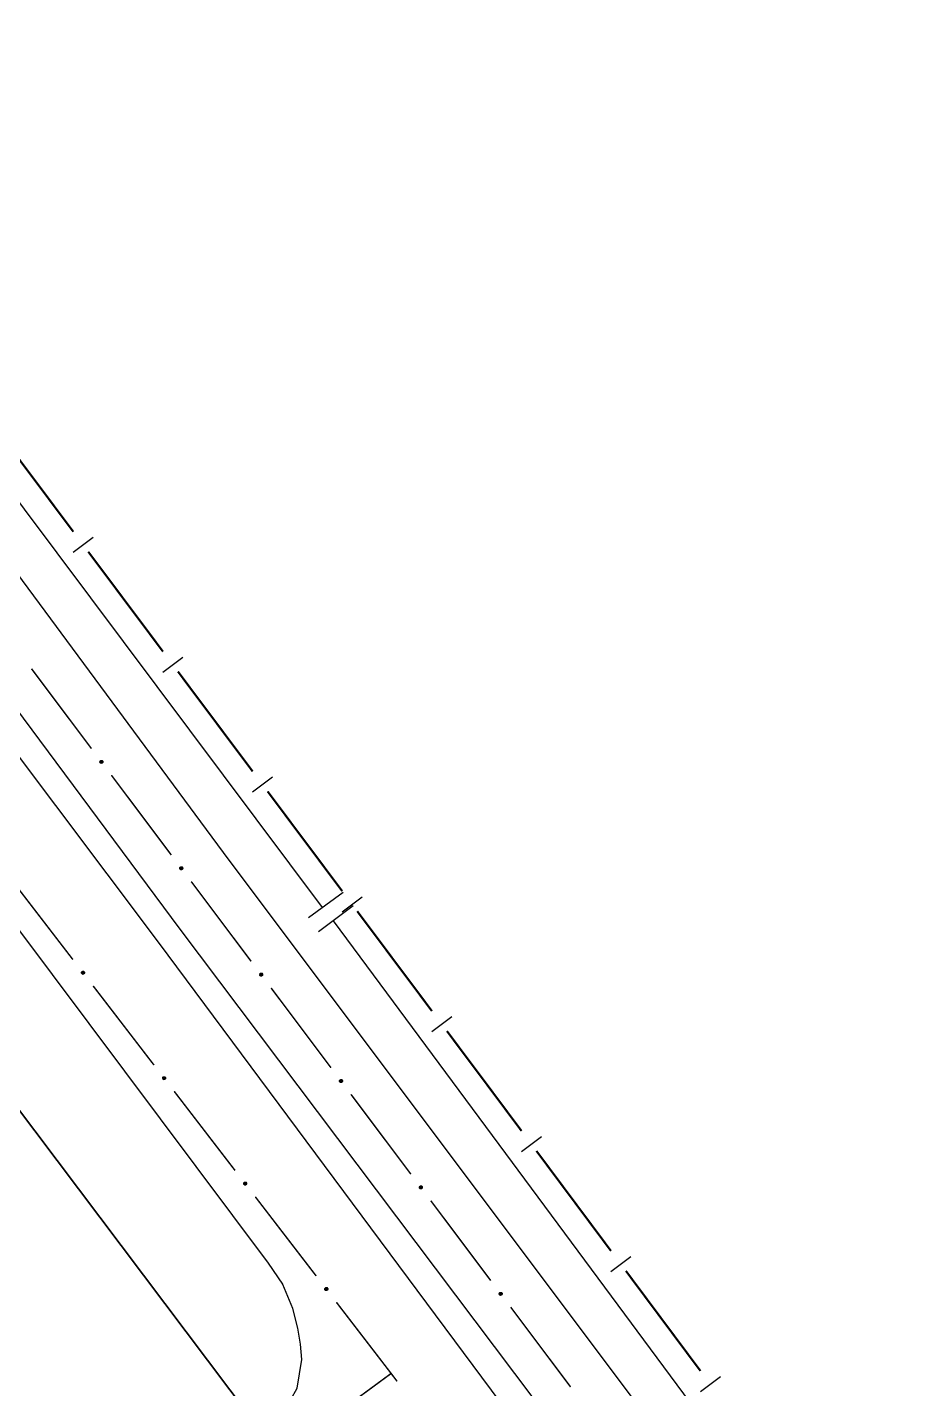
# Model space of a CAD drawing. Extents: x 200123 to 201542, y 4839549 to 4841240.
# Drawn here: x 201264.2 to 201371.4, y 4840146.7 to 4840310.5 of the extents above; entities that cross this region are included whole.
import ezdxf

# ---------------------------------------------------------------- set-up
doc = ezdxf.new("R2010")
doc.units = 0
doc.header["$LTSCALE"] = 1.5
doc.header["$MEASUREMENT"] = 0
for name, color, linetype in [('CD_MALHA_LOTES', 7, 'CONTINUOUS'), ('HD-CANAIS', 7, 'CONTINUOUS'), ('LM-LIM-SETORES-BAIRROS', 250, 'CONTINUOUS'), ('RU-QUADRA', 210, 'CONTINUOUS'), ('SV-EIXO-RUA-PAV', 20, 'CONTINUOUS'), ('SV-ESTIVAS', 7, 'CONTINUOUS'), ('SV-RUA-PAVIM', 7, 'CONTINUOUS')]:
    doc.layers.add(name, color=color, linetype=linetype)

msp = doc.modelspace()

# ---------------------------------------------------------------- linework, layer by layer
at = {"layer": 'CD_MALHA_LOTES', "linetype": 'Continuous', "flags": 128}
msp.add_lwpolyline([(201241.7, 4840208.73), (201291.11, 4840143.18), (201207.16, 4840082.14), (201181.72, 4840063.93), (201182.95, 4840062.31)], dxfattribs=at)
at = {"layer": 'HD-CANAIS', "linetype": 'Continuous'}
for points in [[(201223.86, 4840305.83, 2.2), (201299.67, 4840204.6, 2.2)], [(201300.99, 4840203.01, 2.2), (201359.05, 4840124.61, 2.2), (201364.2, 4840117.66, 2.2), (201367.32, 4840114.26, 2.24)]]:
    msp.add_polyline3d(points, dxfattribs=at)
at = {"layer": 'LM-LIM-SETORES-BAIRROS', "const_width": 0.25}
for points in [[(201269.72471, 4840249.796462), (201260.738579, 4840261.806852)], [(201280.508067, 4840235.383995), (201271.521936, 4840247.394385)], [(201291.291424, 4840220.971528), (201282.305293, 4840232.981917)], [(201302.074781, 4840206.559061), (201293.08865, 4840218.56945)], [(201312.858138, 4840192.146593), (201303.872007, 4840204.156983)], [(201320.36, 4840182.12), (201314.655364, 4840189.744516)], [(201320.645475, 4840181.737109), (201320.36, 4840182.12)], [(201323.634116, 4840177.728615), (201320.645475, 4840181.737109)], [(201334.393223, 4840163.298036), (201325.4273, 4840175.323518)], [(201345.152331, 4840148.867457), (201336.186408, 4840160.892939)]]:
    msp.add_lwpolyline(points, dxfattribs=at)
at = {"layer": 'LM-LIM-SETORES-BAIRROS'}
for points in [[(201272.1239, 4840249.09369), (201269.721822, 4840247.296464)], [(201282.907257, 4840234.681223), (201280.505179, 4840232.883997)], [(201293.690614, 4840220.268756), (201291.288536, 4840218.47153)], [(201304.473971, 4840205.856289), (201302.071893, 4840204.059062)], [(201315.257328, 4840191.443821), (201312.85525, 4840189.646595)], [(201326.032121, 4840177.021809), (201323.627024, 4840175.228625)], [(201336.791228, 4840162.591231), (201334.386132, 4840160.798046)], [(201347.550336, 4840148.160652), (201345.145239, 4840146.367467)]]:
    msp.add_lwpolyline(points, dxfattribs=at)
at = {"layer": 'RU-QUADRA', "linetype": 'Continuous', "flags": 128}
msp.add_lwpolyline([(201120.96, 4840017.94), (201159.21, 4840045.33), (201182.95, 4840062.31), (201181.72, 4840063.93), (201207.16, 4840082.14), (201291.11, 4840143.18), (201241.7, 4840208.73), (201159.21, 4840147.31), (201132.42, 4840127.37), (201122.23, 4840119.77), (201112.78, 4840112.73), (201070.77, 4840081.42), (201084.34, 4840064.27)], close=True, dxfattribs=at)
at = {"layer": 'SV-EIXO-RUA-PAV', "const_width": 0.18}
for points in [[(201264.697447, 4840233.313104), (201271.901364, 4840223.716043)], [(201274.30267, 4840220.517022), (201281.506586, 4840210.919961)], [(201262.353048, 4840207.8554), (201269.668076, 4840198.342757)], [(201283.907892, 4840207.720941), (201291.111809, 4840198.12388)], [(201272.106418, 4840195.171877), (201279.421446, 4840185.659234)], [(201293.513115, 4840194.924859), (201300.717031, 4840185.327798)], [(201281.859789, 4840182.488353), (201289.174817, 4840172.975711)], [(201303.118337, 4840182.128778), (201310.322254, 4840172.531717)], [(201291.613159, 4840169.80483), (201298.928187, 4840160.292187)], [(201312.72356, 4840169.332696), (201319.927476, 4840159.735635)], [(201301.36653, 4840157.121307), (201307.462386, 4840149.194105)], [(201322.328782, 4840156.536615), (201329.532699, 4840146.939554)], [(201307.462386, 4840149.194105), (201307.95, 4840148.56)], [(201301.104992, 4840143.523877), (201307.548839, 4840148.264851)], [(201307.548839, 4840148.264851), (201307.95, 4840148.56)], [(201307.95, 4840148.56), (201308.673549, 4840147.602559)]]:
    msp.add_lwpolyline(points, dxfattribs=at)
at = {"layer": 'SV-EIXO-RUA-PAV'}
for points in [[(201273.103799, 4840222.297526), (201273.152312, 4840222.291316), (201273.192736, 4840222.276058), (201273.222789, 4840222.253628), (201273.244178, 4840222.226883), (201273.262978, 4840222.197057), (201273.275298, 4840222.162804), (201273.280551, 4840222.121758), (201273.274663, 4840222.07305), (201273.256311, 4840222.032666), (201273.235898, 4840222.002026), (201273.209293, 4840221.978117), (201273.180013, 4840221.960339), (201273.144009, 4840221.948718), (201273.102361, 4840221.943801), (201273.053527, 4840221.950907), (201273.013998, 4840221.966137), (201272.985499, 4840221.988596), (201272.961632, 4840222.015494), (201272.942804, 4840222.046174), (201272.930904, 4840222.079867), (201272.926029, 4840222.121809), (201272.933681, 4840222.169916), (201272.948421, 4840222.209514), (201272.970473, 4840222.238321), (201272.997484, 4840222.261222), (201273.02717, 4840222.280443), (201273.061086, 4840222.29426), (201273.103799, 4840222.297526)], [(201282.709022, 4840209.501444), (201282.757534, 4840209.495234), (201282.797958, 4840209.479977), (201282.828011, 4840209.457547), (201282.8494, 4840209.430802), (201282.868201, 4840209.400975), (201282.880521, 4840209.366722), (201282.885773, 4840209.325676), (201282.879885, 4840209.276968), (201282.861534, 4840209.236585), (201282.84112, 4840209.205944), (201282.814516, 4840209.182035), (201282.785235, 4840209.164257), (201282.749232, 4840209.152637), (201282.707584, 4840209.14772), (201282.658749, 4840209.154826), (201282.619221, 4840209.170056), (201282.590722, 4840209.192514), (201282.566855, 4840209.219412), (201282.548026, 4840209.250093), (201282.536126, 4840209.283786), (201282.531251, 4840209.325728), (201282.538904, 4840209.373835), (201282.553643, 4840209.413433), (201282.575696, 4840209.44224), (201282.602706, 4840209.465141), (201282.632393, 4840209.484361), (201282.666309, 4840209.498179), (201282.709022, 4840209.501444)], [(201270.886924, 4840196.938319), (201270.935506, 4840196.932673), (201270.976105, 4840196.917887), (201271.006417, 4840196.895808), (201271.028115, 4840196.869313), (201271.047261, 4840196.839708), (201271.059978, 4840196.8056), (201271.065708, 4840196.764618), (201271.060387, 4840196.715845), (201271.042506, 4840196.67525), (201271.02245, 4840196.644375), (201270.996126, 4840196.620158), (201270.967054, 4840196.602041), (201270.931188, 4840196.590002), (201270.8896, 4840196.584601), (201270.840686, 4840196.591139), (201270.800983, 4840196.605908), (201270.772225, 4840196.628034), (201270.748047, 4840196.654653), (201270.728863, 4840196.685112), (201270.716572, 4840196.718665), (201270.711209, 4840196.760547), (201270.718302, 4840196.80874), (201270.73258, 4840196.848507), (201270.754296, 4840196.877568), (201270.781038, 4840196.900782), (201270.810499, 4840196.920346), (201270.844253, 4840196.934557), (201270.886924, 4840196.938319)], [(201292.314244, 4840196.705363), (201292.362757, 4840196.699153), (201292.403181, 4840196.683895), (201292.433234, 4840196.661465), (201292.454623, 4840196.63472), (201292.473423, 4840196.604894), (201292.485743, 4840196.570641), (201292.490996, 4840196.529595), (201292.485108, 4840196.480887), (201292.466756, 4840196.440503), (201292.446343, 4840196.409863), (201292.419738, 4840196.385954), (201292.390458, 4840196.368176), (201292.354454, 4840196.356555), (201292.312806, 4840196.351638), (201292.263971, 4840196.358744), (201292.224443, 4840196.373974), (201292.195944, 4840196.396433), (201292.172077, 4840196.423331), (201292.153249, 4840196.454011), (201292.141349, 4840196.487704), (201292.136474, 4840196.529646), (201292.144126, 4840196.577753), (201292.158866, 4840196.617351), (201292.180918, 4840196.646158), (201292.207929, 4840196.66906), (201292.237615, 4840196.68828), (201292.271531, 4840196.702097), (201292.314244, 4840196.705363)], [(201280.640295, 4840184.254796), (201280.688876, 4840184.24915), (201280.729475, 4840184.234364), (201280.759787, 4840184.212285), (201280.781486, 4840184.18579), (201280.800631, 4840184.156184), (201280.813349, 4840184.122077), (201280.819079, 4840184.081095), (201280.813757, 4840184.032321), (201280.795877, 4840183.991727), (201280.775821, 4840183.960852), (201280.749496, 4840183.936635), (201280.720424, 4840183.918518), (201280.684559, 4840183.906479), (201280.642971, 4840183.901078), (201280.594056, 4840183.907616), (201280.554354, 4840183.922385), (201280.525595, 4840183.944511), (201280.501417, 4840183.971129), (201280.482233, 4840184.001589), (201280.469942, 4840184.035141), (201280.46458, 4840184.077024), (201280.471672, 4840184.125217), (201280.485951, 4840184.164983), (201280.507667, 4840184.194045), (201280.534409, 4840184.217258), (201280.56387, 4840184.236822), (201280.597623, 4840184.251034), (201280.640295, 4840184.254796)], [(201301.919466, 4840183.909281), (201301.967979, 4840183.903071), (201302.008403, 4840183.887814), (201302.038456, 4840183.865384), (201302.059845, 4840183.838639), (201302.078645, 4840183.808812), (201302.090965, 4840183.774559), (201302.096218, 4840183.733514), (201302.09033, 4840183.684805), (201302.071979, 4840183.644422), (201302.051565, 4840183.613781), (201302.024961, 4840183.589872), (201301.99568, 4840183.572094), (201301.959677, 4840183.560474), (201301.918029, 4840183.555557), (201301.869194, 4840183.562663), (201301.829666, 4840183.577893), (201301.801167, 4840183.600351), (201301.7773, 4840183.627249), (201301.758471, 4840183.65793), (201301.746571, 4840183.691623), (201301.741696, 4840183.733565), (201301.749349, 4840183.781672), (201301.764088, 4840183.82127), (201301.786141, 4840183.850077), (201301.813151, 4840183.872978), (201301.842837, 4840183.892198), (201301.876754, 4840183.906016), (201301.919466, 4840183.909281)], [(201290.393665, 4840171.571272), (201290.442247, 4840171.565627), (201290.482846, 4840171.55084), (201290.513158, 4840171.528762), (201290.534856, 4840171.502267), (201290.554002, 4840171.472661), (201290.566719, 4840171.438554), (201290.572449, 4840171.397572), (201290.567128, 4840171.348798), (201290.549247, 4840171.308204), (201290.529191, 4840171.277328), (201290.502867, 4840171.253112), (201290.473795, 4840171.234994), (201290.437929, 4840171.222956), (201290.396341, 4840171.217555), (201290.347427, 4840171.224093), (201290.307724, 4840171.238862), (201290.278966, 4840171.260987), (201290.254788, 4840171.287606), (201290.235604, 4840171.318065), (201290.223313, 4840171.351618), (201290.21795, 4840171.3935), (201290.225043, 4840171.441693), (201290.239321, 4840171.48146), (201290.261037, 4840171.510522), (201290.28778, 4840171.533735), (201290.31724, 4840171.553299), (201290.350994, 4840171.56751), (201290.393665, 4840171.571272)], [(201311.524689, 4840171.1132), (201311.573201, 4840171.10699), (201311.613626, 4840171.091732), (201311.643679, 4840171.069302), (201311.665068, 4840171.042557), (201311.683868, 4840171.012731), (201311.696188, 4840170.978478), (201311.701441, 4840170.937432), (201311.695553, 4840170.888724), (201311.677201, 4840170.84834), (201311.656788, 4840170.8177), (201311.630183, 4840170.793791), (201311.600903, 4840170.776013), (201311.564899, 4840170.764392), (201311.523251, 4840170.759475), (201311.474416, 4840170.766581), (201311.434888, 4840170.781811), (201311.406389, 4840170.80427), (201311.382522, 4840170.831168), (201311.363694, 4840170.861848), (201311.351794, 4840170.895541), (201311.346919, 4840170.937483), (201311.354571, 4840170.985591), (201311.369311, 4840171.025189), (201311.391363, 4840171.053996), (201311.418374, 4840171.076897), (201311.44806, 4840171.096117), (201311.481976, 4840171.109934), (201311.524689, 4840171.1132)], [(201300.147036, 4840158.887749), (201300.195617, 4840158.882103), (201300.236216, 4840158.867317), (201300.266528, 4840158.845238), (201300.288227, 4840158.818743), (201300.307373, 4840158.789138), (201300.32009, 4840158.75503), (201300.32582, 4840158.714048), (201300.320498, 4840158.665275), (201300.302618, 4840158.624681), (201300.282562, 4840158.593805), (201300.256237, 4840158.569588), (201300.227165, 4840158.551471), (201300.1913, 4840158.539433), (201300.149712, 4840158.534032), (201300.100797, 4840158.540569), (201300.061095, 4840158.555339), (201300.032336, 4840158.577464), (201300.008158, 4840158.604083), (201299.988974, 4840158.634542), (201299.976683, 4840158.668095), (201299.971321, 4840158.709977), (201299.978413, 4840158.75817), (201299.992692, 4840158.797937), (201300.014408, 4840158.826998), (201300.04115, 4840158.850212), (201300.070611, 4840158.869776), (201300.104364, 4840158.883987), (201300.147036, 4840158.887749)], [(201321.129911, 4840158.317118), (201321.178424, 4840158.310908), (201321.218848, 4840158.295651), (201321.248901, 4840158.273221), (201321.27029, 4840158.246476), (201321.28909, 4840158.216649), (201321.30141, 4840158.182396), (201321.306663, 4840158.141351), (201321.300775, 4840158.092642), (201321.282424, 4840158.052259), (201321.26201, 4840158.021618), (201321.235406, 4840157.997709), (201321.206125, 4840157.979932), (201321.170122, 4840157.968311), (201321.128474, 4840157.963394), (201321.079639, 4840157.9705), (201321.040111, 4840157.98573), (201321.011611, 4840158.008188), (201320.987744, 4840158.035086), (201320.968916, 4840158.065767), (201320.957016, 4840158.09946), (201320.952141, 4840158.141402), (201320.959793, 4840158.189509), (201320.974533, 4840158.229107), (201320.996586, 4840158.257914), (201321.023596, 4840158.280815), (201321.053282, 4840158.300035), (201321.087199, 4840158.313853), (201321.129911, 4840158.317118)]]:
    msp.add_lwpolyline(points, close=True, dxfattribs=at)
for points in [[(201272.926029, 4840222.121809), (201273.102361, 4840221.943801)], [(201272.930904, 4840222.079867), (201273.053527, 4840221.950907)], [(201272.933383, 4840222.14371), (201273.120949, 4840221.948387)], [(201272.933675, 4840222.097863), (201273.072915, 4840221.95328)], [(201272.933681, 4840222.169916), (201273.144009, 4840221.948718)], [(201272.939967, 4840222.059931), (201273.029519, 4840221.96336)], [(201272.941553, 4840222.187378), (201273.158333, 4840221.957681)], [(201272.942804, 4840222.046174), (201273.013998, 4840221.966137)], [(201272.948421, 4840222.209514), (201273.180013, 4840221.960339)], [(201272.960915, 4840222.220681), (201273.19244, 4840221.97134)], [(201272.970473, 4840222.238321), (201273.209293, 4840221.978117)], [(201272.985193, 4840222.247435), (201273.21945, 4840221.989909)], [(201272.997484, 4840222.261222), (201273.235898, 4840222.002026)], [(201273.015477, 4840222.268461), (201273.244544, 4840222.022395)], [(201273.02717, 4840222.280443), (201273.256311, 4840222.032666)], [(201273.046855, 4840222.283484), (201273.263088, 4840222.056788)], [(201273.061086, 4840222.29426), (201273.274663, 4840222.07305)], [(201273.081509, 4840222.294141), (201273.273987, 4840222.099093)], [(201273.103799, 4840222.297526), (201273.280551, 4840222.121758)], [(201273.130087, 4840222.293069), (201273.273148, 4840222.147943)], [(201273.152312, 4840222.291316), (201273.275298, 4840222.162804)], [(201273.175393, 4840222.282718), (201273.263035, 4840222.186418)], [(201273.192736, 4840222.276058), (201273.262978, 4840222.197057)], [(201282.531251, 4840209.325728), (201282.707584, 4840209.14772)], [(201282.538606, 4840209.347629), (201282.726171, 4840209.152306)], [(201282.538904, 4840209.373835), (201282.749232, 4840209.152637)], [(201282.546775, 4840209.391297), (201282.763555, 4840209.1616)], [(201282.553643, 4840209.413433), (201282.785235, 4840209.164257)], [(201282.566138, 4840209.424599), (201282.797663, 4840209.175259)], [(201282.575696, 4840209.44224), (201282.814516, 4840209.182035)], [(201282.590415, 4840209.451354), (201282.824673, 4840209.193827)], [(201282.602706, 4840209.465141), (201282.84112, 4840209.205944)], [(201282.620699, 4840209.47238), (201282.849767, 4840209.226313)], [(201282.632393, 4840209.484361), (201282.861534, 4840209.236585)], [(201282.652077, 4840209.487402), (201282.86831, 4840209.260707)], [(201282.666309, 4840209.498179), (201282.879885, 4840209.276968)], [(201282.686732, 4840209.49806), (201282.879209, 4840209.303012)], [(201282.709022, 4840209.501444), (201282.885773, 4840209.325676)], [(201282.735309, 4840209.496988), (201282.87837, 4840209.351861)], [(201282.757534, 4840209.495234), (201282.880521, 4840209.366722)], [(201282.780616, 4840209.486636), (201282.868257, 4840209.390336)], [(201282.797958, 4840209.479977), (201282.868201, 4840209.400975)], [(201282.536126, 4840209.283786), (201282.658749, 4840209.154826)], [(201282.538898, 4840209.301781), (201282.678138, 4840209.157198)], [(201282.54519, 4840209.26385), (201282.634742, 4840209.167278)], [(201282.548026, 4840209.250093), (201282.619221, 4840209.170056)], [(201270.711209, 4840196.760547), (201270.8896, 4840196.584601)], [(201270.716572, 4840196.718665), (201270.840686, 4840196.591139)], [(201270.718302, 4840196.80874), (201270.931188, 4840196.590002)], [(201270.718309, 4840196.782532), (201270.908133, 4840196.589403)], [(201270.719134, 4840196.736691), (201270.860046, 4840196.593737)], [(201270.725867, 4840196.698835), (201270.816536, 4840196.603312)], [(201270.72597, 4840196.826292), (201270.945406, 4840196.599131)], [(201270.728863, 4840196.685112), (201270.800983, 4840196.605908)], [(201270.73258, 4840196.848507), (201270.967054, 4840196.602041)], [(201270.744944, 4840196.859817), (201270.979352, 4840196.613186)], [(201270.754296, 4840196.877568), (201270.996126, 4840196.620158)], [(201270.768909, 4840196.886852), (201271.006145, 4840196.632068)], [(201270.781038, 4840196.900782), (201271.02245, 4840196.644375)], [(201270.798946, 4840196.908229), (201271.030859, 4840196.664843)], [(201270.810499, 4840196.920346), (201271.042506, 4840196.67525)], [(201270.830147, 4840196.923616), (201271.049001, 4840196.69945)], [(201270.844253, 4840196.934557), (201271.060387, 4840196.715845)], [(201270.864675, 4840196.934675), (201271.059408, 4840196.741878)], [(201270.886924, 4840196.938319), (201271.065708, 4840196.764618)], [(201270.913262, 4840196.934168), (201271.058001, 4840196.790715)], [(201270.935506, 4840196.932673), (201271.059978, 4840196.8056)], [(201270.958686, 4840196.924344), (201271.047441, 4840196.82907)], [(201270.976105, 4840196.917887), (201271.047261, 4840196.839708)], [(201292.136474, 4840196.529646), (201292.312806, 4840196.351638)], [(201292.141349, 4840196.487704), (201292.263971, 4840196.358744)], [(201292.143828, 4840196.551547), (201292.331394, 4840196.356224)], [(201292.14412, 4840196.5057), (201292.28336, 4840196.361117)], [(201292.144126, 4840196.577753), (201292.354454, 4840196.356555)], [(201292.150412, 4840196.467768), (201292.239964, 4840196.371197)], [(201292.151998, 4840196.595215), (201292.368778, 4840196.365518)], [(201292.153249, 4840196.454011), (201292.224443, 4840196.373974)], [(201292.158866, 4840196.617351), (201292.390458, 4840196.368176)], [(201292.17136, 4840196.628518), (201292.402885, 4840196.379177)], [(201292.180918, 4840196.646158), (201292.419738, 4840196.385954)], [(201292.195638, 4840196.655272), (201292.429895, 4840196.397746)], [(201292.207929, 4840196.66906), (201292.446343, 4840196.409863)], [(201292.225922, 4840196.676298), (201292.454989, 4840196.430232)], [(201292.237615, 4840196.68828), (201292.466756, 4840196.440503)], [(201292.2573, 4840196.691321), (201292.473533, 4840196.464625)], [(201292.271531, 4840196.702097), (201292.485108, 4840196.480887)], [(201292.291954, 4840196.701978), (201292.484431, 4840196.50693)], [(201292.314244, 4840196.705363), (201292.490996, 4840196.529595)], [(201292.340532, 4840196.700906), (201292.483593, 4840196.55578)], [(201292.362757, 4840196.699153), (201292.485743, 4840196.570641)], [(201292.385838, 4840196.690555), (201292.47348, 4840196.594255)], [(201292.403181, 4840196.683895), (201292.473423, 4840196.604894)], [(201280.46458, 4840184.077024), (201280.642971, 4840183.901078)], [(201280.469942, 4840184.035141), (201280.594056, 4840183.907616)], [(201280.471672, 4840184.125217), (201280.684559, 4840183.906479)], [(201280.471679, 4840184.099009), (201280.661503, 4840183.90588)], [(201280.472504, 4840184.053168), (201280.613416, 4840183.910214)], [(201280.479237, 4840184.015312), (201280.569906, 4840183.919788)], [(201280.47934, 4840184.142769), (201280.698777, 4840183.915608)], [(201280.482233, 4840184.001589), (201280.554354, 4840183.922385)], [(201280.485951, 4840184.164983), (201280.720424, 4840183.918518)], [(201280.498315, 4840184.176294), (201280.732723, 4840183.929663)], [(201280.507667, 4840184.194045), (201280.749496, 4840183.936635)], [(201280.522279, 4840184.203329), (201280.759515, 4840183.948544)], [(201280.534409, 4840184.217258), (201280.775821, 4840183.960852)], [(201280.552317, 4840184.224706), (201280.78423, 4840183.98132)], [(201280.56387, 4840184.236822), (201280.795877, 4840183.991727)], [(201280.583518, 4840184.240092), (201280.802372, 4840184.015927)], [(201280.597623, 4840184.251034), (201280.813757, 4840184.032321)], [(201280.618046, 4840184.251152), (201280.812778, 4840184.058355)], [(201280.640295, 4840184.254796), (201280.819079, 4840184.081095)], [(201280.666633, 4840184.250645), (201280.811372, 4840184.107192)], [(201280.688876, 4840184.24915), (201280.813349, 4840184.122077)], [(201280.712056, 4840184.240821), (201280.800812, 4840184.145547)], [(201280.729475, 4840184.234364), (201280.800631, 4840184.156184)], [(201301.741696, 4840183.733565), (201301.918029, 4840183.555557)], [(201301.746571, 4840183.691623), (201301.869194, 4840183.562663)], [(201301.749051, 4840183.755466), (201301.936616, 4840183.560143)], [(201301.749343, 4840183.709618), (201301.888583, 4840183.565036)], [(201301.749349, 4840183.781672), (201301.959677, 4840183.560474)], [(201301.755635, 4840183.671687), (201301.845187, 4840183.575115)], [(201301.75722, 4840183.799134), (201301.974, 4840183.569437)], [(201301.758471, 4840183.65793), (201301.829666, 4840183.577893)], [(201301.764088, 4840183.82127), (201301.99568, 4840183.572094)], [(201301.776583, 4840183.832436), (201302.008108, 4840183.583096)], [(201301.786141, 4840183.850077), (201302.024961, 4840183.589872)], [(201301.80086, 4840183.859191), (201302.035118, 4840183.601665)], [(201301.813151, 4840183.872978), (201302.051565, 4840183.613781)], [(201301.831144, 4840183.880217), (201302.060212, 4840183.63415)], [(201301.842837, 4840183.892198), (201302.071979, 4840183.644422)], [(201301.862522, 4840183.895239), (201302.078755, 4840183.668544)], [(201301.876754, 4840183.906016), (201302.09033, 4840183.684805)], [(201301.897177, 4840183.905897), (201302.089654, 4840183.710849)], [(201301.919466, 4840183.909281), (201302.096218, 4840183.733514)], [(201301.945754, 4840183.904825), (201302.088815, 4840183.759698)], [(201301.967979, 4840183.903071), (201302.090965, 4840183.774559)], [(201301.99106, 4840183.894473), (201302.078702, 4840183.798174)], [(201302.008403, 4840183.887814), (201302.078645, 4840183.808812)], [(201290.21795, 4840171.3935), (201290.396341, 4840171.217555)], [(201290.223313, 4840171.351618), (201290.347427, 4840171.224093)], [(201290.225043, 4840171.441693), (201290.437929, 4840171.222956)], [(201290.22505, 4840171.415486), (201290.414874, 4840171.222357)], [(201290.225875, 4840171.369644), (201290.366787, 4840171.226691)], [(201290.232608, 4840171.331789), (201290.323277, 4840171.236265)], [(201290.232711, 4840171.459246), (201290.452147, 4840171.232085)], [(201290.235604, 4840171.318065), (201290.307724, 4840171.238862)], [(201290.239321, 4840171.48146), (201290.473795, 4840171.234994)], [(201290.251685, 4840171.492771), (201290.486094, 4840171.24614)], [(201290.261037, 4840171.510522), (201290.502867, 4840171.253112)], [(201290.27565, 4840171.519806), (201290.512886, 4840171.265021)], [(201290.28778, 4840171.533735), (201290.529191, 4840171.277328)], [(201290.305687, 4840171.541183), (201290.5376, 4840171.297797)], [(201290.31724, 4840171.553299), (201290.549247, 4840171.308204)], [(201290.336888, 4840171.556569), (201290.555743, 4840171.332403)], [(201290.350994, 4840171.56751), (201290.567128, 4840171.348798)], [(201290.371416, 4840171.567629), (201290.566149, 4840171.374832)], [(201290.393665, 4840171.571272), (201290.572449, 4840171.397572)], [(201290.420003, 4840171.567122), (201290.564742, 4840171.423668)], [(201290.442247, 4840171.565627), (201290.566719, 4840171.438554)], [(201290.465427, 4840171.557297), (201290.554182, 4840171.462024)], [(201290.482846, 4840171.55084), (201290.554002, 4840171.472661)], [(201311.346919, 4840170.937483), (201311.523251, 4840170.759475)], [(201311.351794, 4840170.895541), (201311.474416, 4840170.766581)], [(201311.354273, 4840170.959384), (201311.541838, 4840170.764061)], [(201311.354565, 4840170.913537), (201311.493805, 4840170.768954)], [(201311.354571, 4840170.985591), (201311.564899, 4840170.764392)], [(201311.360857, 4840170.875605), (201311.450409, 4840170.779034)], [(201311.362443, 4840171.003052), (201311.579223, 4840170.773355)], [(201311.363694, 4840170.861848), (201311.434888, 4840170.781811)], [(201311.369311, 4840171.025189), (201311.600903, 4840170.776013)], [(201311.381805, 4840171.036355), (201311.61333, 4840170.787014)], [(201311.391363, 4840171.053996), (201311.630183, 4840170.793791)], [(201311.406083, 4840171.063109), (201311.64034, 4840170.805583)], [(201311.418374, 4840171.076897), (201311.656788, 4840170.8177)], [(201311.436367, 4840171.084135), (201311.665434, 4840170.838069)], [(201311.44806, 4840171.096117), (201311.677201, 4840170.84834)], [(201311.467745, 4840171.099158), (201311.683977, 4840170.872462)], [(201311.481976, 4840171.109934), (201311.695553, 4840170.888724)], [(201311.502399, 4840171.109815), (201311.694876, 4840170.914767)], [(201311.524689, 4840171.1132), (201311.701441, 4840170.937432)], [(201311.550977, 4840171.108743), (201311.694038, 4840170.963617)], [(201311.573201, 4840171.10699), (201311.696188, 4840170.978478)], [(201311.596283, 4840171.098392), (201311.683925, 4840171.002092)], [(201311.613626, 4840171.091732), (201311.683868, 4840171.012731)], [(201299.971321, 4840158.709977), (201300.149712, 4840158.534032)], [(201299.976683, 4840158.668095), (201300.100797, 4840158.540569)], [(201299.978413, 4840158.75817), (201300.1913, 4840158.539433)], [(201299.978421, 4840158.731962), (201300.168244, 4840158.538833)], [(201299.979245, 4840158.686121), (201300.120157, 4840158.543167)], [(201299.985978, 4840158.648266), (201300.076647, 4840158.552742)], [(201299.986082, 4840158.775722), (201300.205518, 4840158.548562)], [(201299.988974, 4840158.634542), (201300.061095, 4840158.555339)], [(201299.992692, 4840158.797937), (201300.227165, 4840158.551471)], [(201300.005056, 4840158.809248), (201300.239464, 4840158.562616)], [(201300.014408, 4840158.826998), (201300.256237, 4840158.569588)], [(201300.02902, 4840158.836283), (201300.266256, 4840158.581498)], [(201300.04115, 4840158.850212), (201300.282562, 4840158.593805)], [(201300.059058, 4840158.857659), (201300.290971, 4840158.614273)], [(201300.070611, 4840158.869776), (201300.302618, 4840158.624681)], [(201300.090259, 4840158.873046), (201300.309113, 4840158.64888)], [(201300.104364, 4840158.883987), (201300.320498, 4840158.665275)], [(201300.124787, 4840158.884105), (201300.319519, 4840158.691309)], [(201300.147036, 4840158.887749), (201300.32582, 4840158.714048)], [(201300.173374, 4840158.883599), (201300.318113, 4840158.740145)], [(201300.195617, 4840158.882103), (201300.32009, 4840158.75503)], [(201300.218797, 4840158.873774), (201300.307553, 4840158.7785)], [(201300.236216, 4840158.867317), (201300.307373, 4840158.789138)], [(201320.952141, 4840158.141402), (201321.128474, 4840157.963394)], [(201320.957016, 4840158.09946), (201321.079639, 4840157.9705)], [(201320.959496, 4840158.163303), (201321.147061, 4840157.96798)], [(201320.959787, 4840158.117455), (201321.099028, 4840157.972873)], [(201320.959793, 4840158.189509), (201321.170122, 4840157.968311)], [(201320.96608, 4840158.079524), (201321.055632, 4840157.982952)], [(201320.967665, 4840158.206971), (201321.184445, 4840157.977274)], [(201320.968916, 4840158.065767), (201321.040111, 4840157.98573)], [(201320.974533, 4840158.229107), (201321.206125, 4840157.979932)], [(201320.987028, 4840158.240273), (201321.218553, 4840157.990933)], [(201320.996586, 4840158.257914), (201321.235406, 4840157.997709)], [(201321.011305, 4840158.267028), (201321.245563, 4840158.009502)], [(201321.023596, 4840158.280815), (201321.26201, 4840158.021618)], [(201321.041589, 4840158.288054), (201321.270656, 4840158.041987)], [(201321.053282, 4840158.300035), (201321.282424, 4840158.052259)], [(201321.072967, 4840158.303076), (201321.2892, 4840158.076381)], [(201321.087199, 4840158.313853), (201321.300775, 4840158.092642)], [(201321.107622, 4840158.313734), (201321.300099, 4840158.118686)], [(201321.129911, 4840158.317118), (201321.306663, 4840158.141351)], [(201321.156199, 4840158.312662), (201321.29926, 4840158.167535)], [(201321.178424, 4840158.310908), (201321.30141, 4840158.182396)], [(201321.201505, 4840158.30231), (201321.289147, 4840158.206011)], [(201321.218848, 4840158.295651), (201321.28909, 4840158.216649)]]:
    msp.add_lwpolyline(points, dxfattribs=at)
at = {"layer": 'SV-ESTIVAS', "linetype": 'Continuous'}
for points in [[(201298, 4840203.38, 4.66), (201302.17208, 4840206.429017, 4.66)], [(201303.389209, 4840204.802266, 4.66), (201299.2, 4840201.69, 4.66)]]:
    msp.add_polyline3d(points, dxfattribs=at)
at = {"layer": 'SV-RUA-PAVIM', "linetype": 'Continuous'}
for points in [[(201224.224896, 4840310.476048, 3.49), (201217.34, 4840305.37, 3.49), (201248.09, 4840264.81, 3.41), (201287.76, 4840211.23, 3.31), (201359.16, 4840115.99, 3.31), (201362.48, 4840111.55, 3.31), (201363.96, 4840110.16, 3.96), (201366.23, 4840109.83, 3.98), (201371.414513, 4840113.643486, 4)], [(201327.8, 4840136.09, 3.13), (201279.96, 4840200.42, 3.13), (201224.59, 4840274.08, 3.13), (201211.71, 4840291.74, 3.13), (201204.85, 4840292.86, 3.13), (201203.11, 4840295.35, 3.13), (201203.36, 4840297.47, 3.13), (201204.46, 4840298.96, 3.13), (201205.01, 4840299.43, 3.13), (201206.59, 4840300.2, 3.13), (201208.4, 4840300.12, 3.13), (201209.76, 4840299.37, 3.13), (201211.57, 4840297.02, 3.13), (201235.77, 4840264.64, 3.13), (201261.73, 4840230.02, 3.13), (201282.53, 4840201.99, 3.13), (201325.1, 4840145.47, 3.13)], [(201159.21, 4840042.4, 4.28), (201295.12, 4840144.05, 4.28), (201296.63, 4840146.8, 4.29), (201297.19, 4840150.22, 4.29), (201297.05, 4840152.08, 4.03), (201296.71, 4840154, 4.03), (201296.14, 4840156.39, 3.98), (201294.91, 4840159.25, 3.89), (201294.93, 4840159.28, 3.89), (201293.19, 4840161.83, 3.78), (201262.91, 4840202.27, 3.52), (201259.85, 4840206.04, 3.52), (201252.8, 4840211.77, 3.72), (201248.73, 4840213.15, 3.75), (201248.74, 4840213.17, 3.75), (201244.86, 4840213.37, 3.75), (201244.82, 4840213.38, 3.75), (201241.66, 4840211.96, 3.7), (201159.21, 4840149.77, 7.46)]]:
    msp.add_polyline3d(points, dxfattribs=at)

doc.saveas('drawing.dxf')
